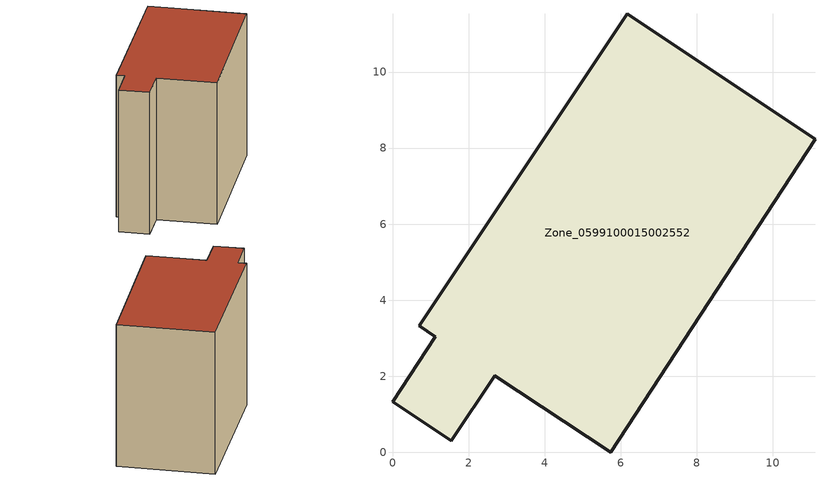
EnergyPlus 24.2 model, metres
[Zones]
Zone_0599100015002552
 floor ground (C_G): 0.7,3.32 6.17,11.53 11.11,8.24 5.74,0 2.69,2.01 1.55,0.31 0,1.33 1.13,3.04 z0.7
 wall outside (C_F): 6.17,11.53 0.7,3.32 1.13,3.04 0,1.33 1.55,0.31 2.69,2.01 5.74,0 11.11,8.24 6.17,11.53 z0.7:9.88
 roof outside (C_R): 1.55,0.31 2.69,2.01 5.74,0 11.11,8.24 6.17,11.53 0.7,3.32 1.13,3.04 0,1.33 z9.88
[BUILDING]
Pand.0599100015002552: North Axis=0; Terrain=City; Loads Convergence Tolerance Value=0.04; Temperature Convergence Tolerance Value=0.4; Solar Distribution=FullExterior; Maximum Number of Warmup Days=25; Minimum Number of Warmup Days=1
[Site:Location]
Rotterdam.The.Hague.AP_ZH_NLD Design_Conditions: Latitude=51.96; Longitude=4.45; Time Zone=1; Elevation=-4.5
[SITE:GROUNDTEMPERATURE:BUILDINGSURFACE]
18, 18, 18, 18, 18, 18, 18, 18, 18, 18, 18, 18
[MATERIAL] Thermal Absorptance=0.9; Solar Absorptance=0.7; Visible Absorptance=0.7
Name | Roughness | Thickness | Conductivity | Density | Specific Heat
G.TI.1975-1991 | MediumSmooth | 0.15 | 0.288461 | 540 | 1210
F.TI.1975-1991 | Rough | 0.3 | 0.230769 | 1920 | 840
R.TI.1975-1991 | MediumRough | 0.2 | 0.153846 | 1500 | 1000
[CONSTRUCTION]
C_G: G.TI.1975-1991
C_F: F.TI.1975-1991
C_R: R.TI.1975-1991
[ZONE]
Zone_0599100015002552: Type=1; Multiplier=1; Ceiling Height=Autocalculate; Volume=Autocalculate; Floor Area=autocalculate; Part of Total Floor Area=Yes
[ZONEINFILTRATION:DESIGNFLOWRATE]
Infil_Zone_0599100015002552: Zone or ZoneList or Space or SpaceList=Zone_0599100015002552; Schedule=AlwaysOn; Design Flow Rate Calculation Method=Flow/Area; Flow Rate per Floor Area=0.003; Constant Term Coefficient=1; Temperature Term Coefficient=0; Velocity Term Coefficient=0; Velocity Squared Term Coefficient=0
[HVACTEMPLATE:ZONE:IDEALLOADSAIRSYSTEM]
Zone_0599100015002552: Maximum Heating Supply Air Temperature=50; Minimum Cooling Supply Air Temperature=13; Maximum Heating Supply Air Humidity Ratio=0.0156; Minimum Cooling Supply Air Humidity Ratio=0.0077; Heating Limit=NoLimit; Cooling Limit=NoLimit; Dehumidification Control Type=ConstantSensibleHeatRatio; Cooling Sensible Heat Ratio=0.7; Dehumidification Setpoint=60; Humidification Control Type=None; Humidification Setpoint=30; Outdoor Air Method=None; Outdoor Air Flow Rate per Person=0.00944; Outdoor Air Flow Rate per Zone Floor Area=0; Outdoor Air Flow Rate per Zone=0; Demand Controlled Ventilation Type=None; Outdoor Air Economizer Type=NoEconomizer; Heat Recovery Type=None; Sensible Heat Recovery Effectiveness=0.7; Latent Heat Recovery Effectiveness=0.65
[ZONECONTROL:THERMOSTAT]
ThermostatControl_Zone_0599100015002552: Zone or ZoneList=Zone_0599100015002552; Control Type Schedule=DualSetpointControlType; Control 1=Thermostat_Zone_0599100015002552; Temperature Difference Between Cutout And Setpoint=0
[THERMOSTATSETPOINT:DUALSETPOINT]
Thermostat_Zone_0599100015002552: Heating Setpoint Temperature Schedule=HeatingSetpoint_Zone_0599100015002552; Cooling Setpoint Temperature Schedule=CoolingSetpoint_Zone_0599100015002552
[SCHEDULE:COMPACT]
HeatingSetpoint_Zone_0599100015002552: Through: 12/31, For: AllDays, Until: 24:00, 21
CoolingSetpoint_Zone_0599100015002552: Through: 12/31, For: AllDays, Until: 24:00, 24
DualSetpointControlType: Through: 12/31, For: AllDays, Until: 24:00, 4
AlwaysOn: Through: 12/31, For: AllDays, Until: 24:00, 1
